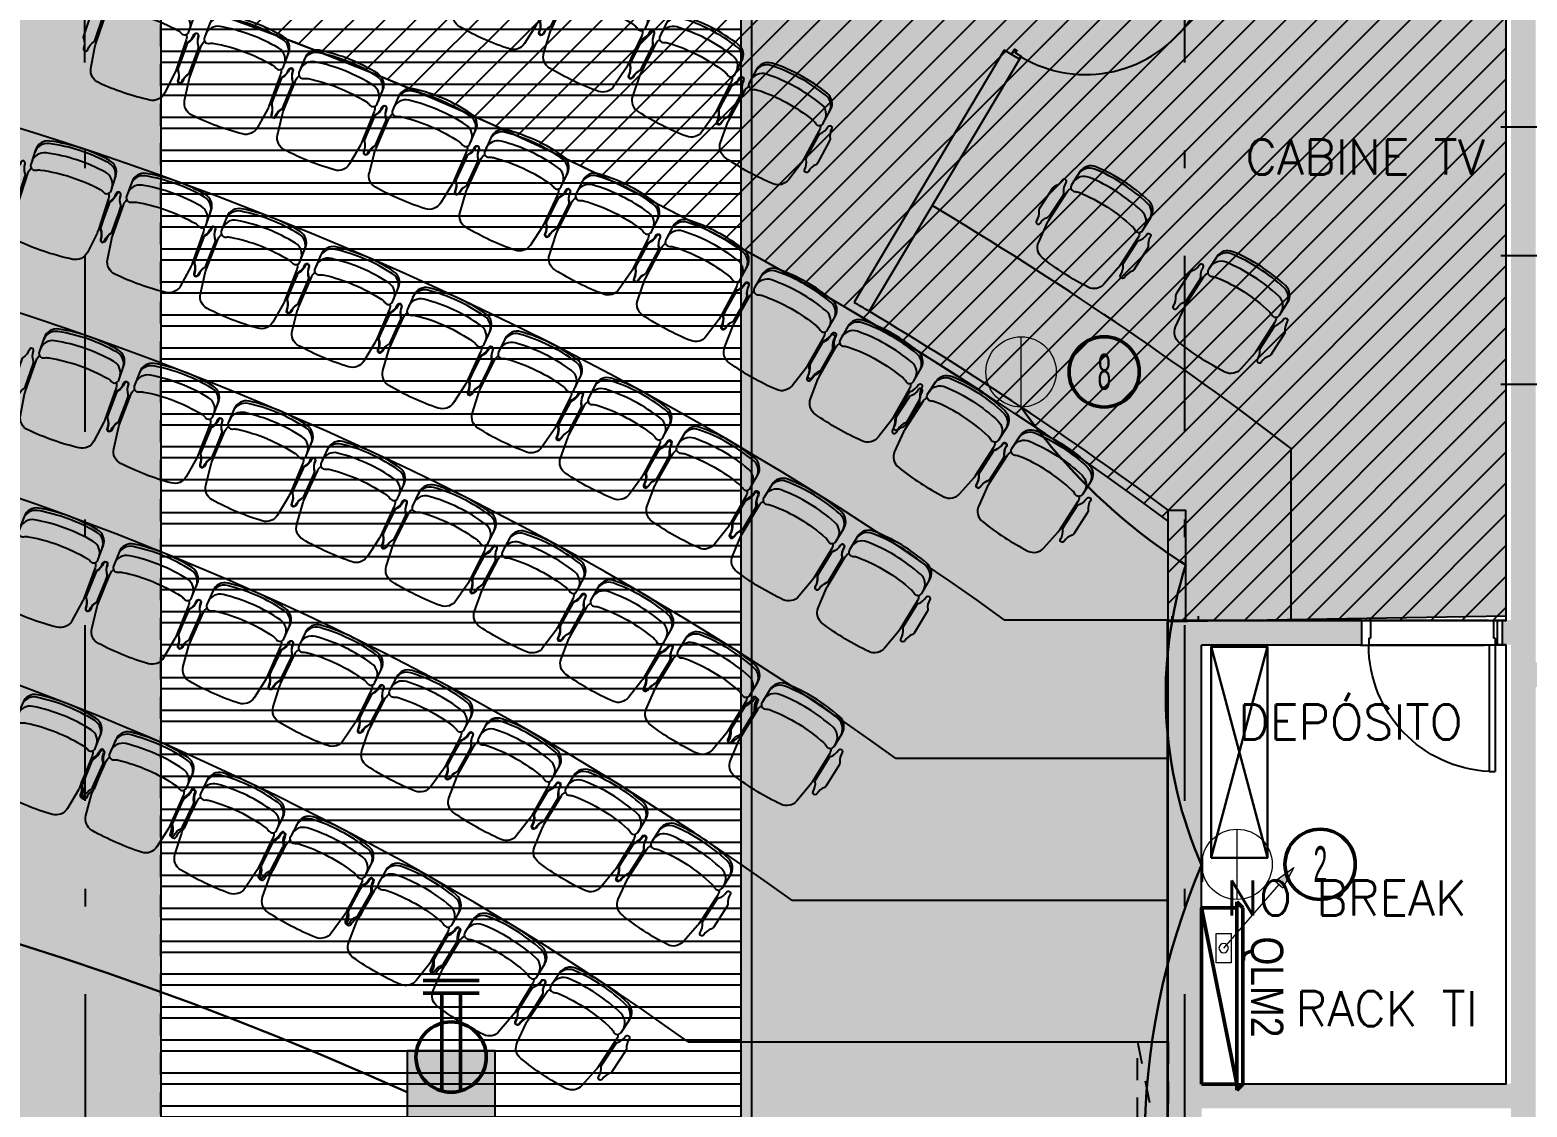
# Model space of a CAD drawing. Header units: millimetres. Extents: x 182 to 575, y -105 to 95.
# Drawn here: x 330.97 to 339.49, y -50.41 to -44.28 of the extents above; entities that cross this region are included whole.
import ezdxf

# ---------------------------------------------------------------- set-up
doc = ezdxf.new("R2010")
doc.units = ezdxf.units.MM
doc.header["$MEASUREMENT"] = 0
doc.linetypes.add('DASHDOT', pattern=[1, 0.5, -0.25, 0, -0.25])
doc.linetypes.add('HIDDEN2', pattern=[0.1875, 0.125, -0.0625])
for name, color, linetype, lineweight in [('2', 2, 'Continuous', 20), ('252', 252, 'Continuous', 20), ('3', 3, 'Continuous', 20), ('auxiliar eletrica am', 2, 'Continuous', 20), ('eletroduto eletrica', 152, 'EL', 30), ('Quadros eletricos', 5, 'Continuous', 50), ('TEXTO ELETRICA', 2, 'Continuous', 20), ('Tomadas elétricas', 2, 'Continuous', 50)]:
    doc.layers.add(name, color=color, linetype=linetype, lineweight=lineweight)
for name, color, linetype in [('auxiliar eletrica', 1, 'Continuous'), ('base', 253, 'Continuous'), ('CAIX', 1, 'Continuous'), ('construir', 10, 'Continuous'), ('DEMOLIR', 10, 'HIDDEN2'), ('EIXOS', 31, 'DASHDOT'), ('EL-EQP-TOM', 10, 'Continuous'), ('ESTR', 3, 'Continuous'), ('FORRO', 253, 'Continuous'), ('LAY_2', 2, 'Continuous'), ('Mob', 252, 'Continuous'), ('PISO', 252, 'Continuous'), ('som', 30, 'Continuous')]:
    doc.layers.add(name, color=color, linetype=linetype)
doc.styles.get("Standard").update_dxf_attribs({"font": 'romans.shx'})
doc.styles.add('TECNO', font='technic_.ttf', dxfattribs={"width": 0.7})
doc.linetypes.add('EL', pattern='A,0.5,-0.2,["EL",Standard,S=0.1,R=0,X=-0.08,Y=-0.05],-0.175', length=0.875)

# ---------------------------------------------------------------- blocks, each defined once
blk = doc.blocks.new('XR_BL2_AND_MON-REV15$0$P8014PL')
at = {"layer": 'base'}
for p, q in [((-0.075, 0.14), (-0.075, 0.8591)), ((-0.075, 0.8591), (-0.04, 0.8591)), ((-0.04, 0.14), (-0.04, 0.8591)), ((-0.8, 0), (-0.8, 0.14)), ((-0.8, 0.14), (-0.76, 0.14)), ((-0.76, 0.1), (-0.76, 0.14)), ((-0.76, 0.1), (-0.75, 0.1)), ((-0.75, 0), (-0.75, 0.1)), ((-0.04, 0.14), (-0.075, 0.14)), ((-0.05, 0), (-0.05, 0.1)), ((-0.04, 0.1), (-0.05, 0.1)), ((-0.04, 0.1), (-0.04, 0.14)), ((0, 0.14), (-0.04, 0.14)), ((0, 0), (0, 0.14)), ((-0.8, 0), (-0.75, 0)), ((0, 0), (-0.05, 0))]:
    blk.add_line(p, q, dxfattribs=at)
blk.add_arc((-0.04, 0.14), 0.72, 92.78631, 180, dxfattribs=at)
blk = doc.blocks.new('XR_BL2_AND_MON-REV15$0$P2000501')
for points in [[(0.2315, -0.362, 0.149389), (0.24, -0.3341), (0.24, -0.1416, 0.03724), (0.2389, -0.1267), (0.2207, -0.0055, 0.342214), (0.1543, 0.058, 0.051556), (-0.1543, 0.058, 0.342214), (-0.2207, -0.0055), (-0.2389, -0.1267, 0.03724), (-0.24, -0.1416), (-0.24, -0.3341, 0.149389), (-0.2315, -0.362)], [(0.24, -0.397, -0.36261), (0.1784, -0.4708, -0.08991), (-0.1784, -0.4708, -0.36261), (-0.24, -0.397)], [(0.24, -0.453, -0.36261), (0.1784, -0.5268, -0.08991), (-0.1784, -0.5268, -0.36261), (-0.24, -0.453)]]:
    blk.add_lwpolyline(points, format="xyb")
for points in [[(-0.2541, -0.1536, -0.164851), (-0.25, -0.1658), (-0.25, -0.3099, -0.164851), (-0.2541, -0.322, 0.162089), (-0.2725, -0.3753, -1), (-0.2975, -0.3753, 0.162089), (-0.3159, -0.322, -0.164851), (-0.32, -0.3099), (-0.32, -0.1658, -0.164851), (-0.3159, -0.1536, 0.162089), (-0.2975, -0.1003, -1), (-0.2725, -0.1003, 0.162089)], [(0.25, -0.1658), (0.25, -0.3099, 0.164851), (0.2541, -0.322, -0.162089), (0.2725, -0.3753, 1), (0.2975, -0.3753, -0.162089), (0.3159, -0.322, 0.164851), (0.32, -0.3099), (0.32, -0.1658, 0.164851), (0.3159, -0.1536, -0.162089), (0.2975, -0.1003, 1), (0.2725, -0.1003, -0.162089), (0.2541, -0.1536, 0.164851)], [(-0.1784, -0.3681, 0.08991), (0.1784, -0.3681, 0.086278), (0.2025, -0.3592, -0.57735), (0.24, -0.3809), (0.24, -0.468, -0.36261), (0.1784, -0.5418, -0.08991), (-0.1784, -0.5418, -0.36261), (-0.24, -0.468), (-0.24, -0.3809, -0.57735), (-0.2025, -0.3592, 0.086278)]]:
    blk.add_lwpolyline(points, format="xyb", close=True)
blk = doc.blocks.new('desce')
at = {"layer": '252', "ltscale": 1.5}
blk.add_hatch(color=20, dxfattribs=at).paths.add_polyline_path([(22256.57, 19281.25), (22249.6, 19277.54), (22251.94, 19274.85)])
at = {"layer": '2', "color": 20}
blk.add_circle((22229.18, 19257.37), 1.59, dxfattribs=at)
at = {"layer": '3', "color": 20}
for p, q in [((22256.57, 19281.25), (22249.6, 19277.54)), ((22251.94, 19274.85), (22256.57, 19281.25)), ((22250.77, 19276.19), (22229.18, 19257.37)), ((22249.6, 19277.54), (22251.94, 19274.85))]:
    blk.add_line(p, q, dxfattribs=at)
blk = doc.blocks.new('EL-EQP-TOM-220-ALTA')
at = {"layer": 'Tomadas elétricas', "color": 150}
for p, q in [((-9, 3.29), (-9, -3.29)), ((-7.52, -3.29), (-7.52, 3.29)), ((-7.52, 1.1), (3.98, 1.1)), ((-7.52, -1.09), (3.98, -1.09))]:
    blk.add_line(p, q, dxfattribs=at)
at = {"layer": 'Tomadas elétricas', "color": 150, "ltscale": 0.3}
blk.add_circle((0, 0), 4.13, dxfattribs=at)
blk = doc.blocks.new('127')
at = {"layer": 'Tomadas elétricas', "color": 82, "lineweight": 9, "ltscale": 0.3}
blk.add_line((-9048.18, 7415.71), (-9048.18, 7428.51), dxfattribs=at)
blk.add_circle((-9048.18, 7422.11), 6.4, dxfattribs=at)

msp = doc.modelspace()

# ---------------------------------------------------------------- hatches: boundary and pattern name
at = {"layer": 'base'}
msp.add_hatch(color=256, dxfattribs=at).paths.add_polyline_path([(342.5958, -47.8809), (342.5958, -46.134), (342.7658, -46.134), (342.7658, -46.224), (342.7358, -46.224), (342.7358, -49.6777), (342.7658, -49.6777), (342.7658, -49.7677), (342.5958, -49.7677), (342.5958, -48.0209), (339.5362, -48.0209), (339.5362, -52.1809), (341.0237, -52.1809), (341.0237, -52.3209), (339.3462, -52.3209), (339.3462, -52.1809), (339.3962, -52.1809), (339.3962, -50.4191), (337.6358, -50.4191), (337.6358, -51.9216), (337.5408, -51.8266), (337.4458, -51.9216), (337.4458, -47.6409), (338.5462, -47.6409), (338.5462, -47.7809), (337.6358, -47.7809), (337.6358, -50.2791), (339.3962, -50.2791), (339.3962, -47.7809), (339.3462, -47.7809), (339.3462, -47.6409), (339.3962, -47.6409), (339.3962, -43.7209), (337.8951, -43.7209), (337.9651, -43.6509), (337.8951, -43.5809), (341.0237, -43.5809), (341.0237, -43.7209), (339.5362, -43.7209), (339.5362, -47.8809)])
at = {"layer": 'construir'}
h = msp.add_hatch(dxfattribs=at)
h.set_pattern_fill('ANSI31', color=256)
h.set_pattern_definition([(45, (0, -50), (-0.088388348, 0.088388348), [])])
edge = h.paths.add_edge_path()
edge.add_line((325.0408, -42.9859), (325.0408, -41.5684))
edge.add_line((325.0408, -41.5684), (328.1575, -41.5684))
edge.add_line((328.1575, -41.5684), (328.1575, -41.4784))
edge.add_line((328.1575, -41.4784), (337.4708, -41.4784))
edge.add_line((337.4708, -41.4784), (337.4708, -43.2991))
edge.add_line((337.4708, -43.2991), (337.1166, -43.6534))
edge.add_line((337.1166, -43.6534), (337.5458, -44.0826))
edge.add_line((337.5458, -44.0826), (337.9325, -43.7284))
edge.add_line((337.9325, -43.7284), (339.3689, -43.7271))
edge.add_line((339.3689, -43.7271), (339.3689, -47.6396))
edge.add_line((339.3689, -47.6396), (337.4458, -47.6388))
edge.add_line((337.4458, -47.6388), (337.4458, -47.0773))
edge.add_arc((325.0562, -63.7905), 20.8047, 53.45019, 90.04235)
at = {"layer": 'FORRO', "transparency": 33554602}
h = msp.add_hatch(color=256, dxfattribs=at)
h.dxf.hatch_style = 1
h.paths.add_polyline_path([(315.0651, -44.0918), (318.3666, -44.0918), (318.3666, -52.1584), (317.2461, -52.1584), (317.2753, -52.2034), (337.1666, -52.2034), (337.4408, -51.9291), (337.4408, -47.6484), (339.3689, -47.6163), (339.3689, -43.7234), (337.9375, -43.7234), (337.5408, -44.1201), (337.0812, -43.6463), (337.4708, -43.2567), (337.4708, -41.4784), (312.6108, -41.5684), (312.6358, -43.2817), (313.0004, -43.6463), (312.5479, -44.113), (312.1416, -43.7209), (310.6855, -43.7234), (310.6855, -47.6434), (312.6358, -47.6434), (312.6408, -51.9291), (312.9151, -52.2034), (317.2753, -52.2034), (317.2461, -52.1584), (315.0651, -52.1584)])
h.paths.add_polyline_path([(319.2151, -44.0918), (324.6166, -44.0918), (324.6166, -52.1584), (319.2151, -52.1584)], flags=16)
h.paths.add_polyline_path([(325.4651, -44.0918), (330.8666, -44.0918), (330.8666, -52.1584), (325.4651, -52.1584)], flags=16)
h.paths.add_polyline_path([(331.7151, -44.0918), (335.0166, -44.0918), (335.0166, -52.1584), (331.7151, -52.1584)], flags=16)
at = {"layer": 'FORRO'}
h = msp.add_hatch(dxfattribs=at)
h.set_pattern_fill('ANSI32', color=256, scale=0.5, angle=135)
h.set_pattern_definition([(180, (318.36656, -44.09179), (-1e-17, -0.1875), []), (180, (318.30406, -44.02929), (-1e-17, -0.1875), [])])
h.paths.add_polyline_path([(331.7151, -44.0918), (335.0166, -44.0918), (335.0166, -52.1584), (331.7151, -52.1584)])
at = {"layer": 'som'}
h = msp.add_hatch(color=256, dxfattribs=at)
h.dxf.hatch_style = 1
h.paths.add_polyline_path([(333.1158, -50.5618), (333.6158, -50.5618), (333.6158, -50.0918), (333.1158, -50.0918)])

# ---------------------------------------------------------------- linework, layer by layer
at = {"layer": 'auxiliar eletrica am', "ltscale": 1.8, "elevation": 195.166}
msp.add_lwpolyline([(337.7195, -49.5903), (337.7195, -49.423), (337.8032, -49.423), (337.8032, -49.5903)], close=True, dxfattribs=at)
at = {"layer": 'base'}
for p, q in [((339.3689, -47.6409, 195.166), (339.3689, -43.7209, 195.166)), ((339.3689, -47.6434, 195.166), (339.3689, -43.7234, 195.166)), ((339.3689, -47.6434, 195.166), (339.3689, -43.7234, 195.166)), ((339.3689, -45.167, 195.166), (339.3689, -45.017, 195.166)), ((339.3689, -45.1695, 195.166), (339.3689, -45.0195, 195.166)), ((339.3689, -46.377, 195.166), (339.3689, -46.227, 195.166)), ((339.3689, -46.3795, 195.166), (339.3689, -46.2295, 195.166)), ((339.3689, -47.6163, 195.166), (339.3689, -47.4663, 195.166)), ((339.3689, -47.6188, 195.166), (339.3689, -47.4688, 195.166)), ((337.4458, -51.9241, 195.166), (337.4458, -47.6434, 195.166)), ((337.4458, -51.9241, 195.166), (337.4458, -47.6434, 195.166)), ((337.4658, -47.6188, 195.166), (337.4658, -47.6434, 195.166)), ((337.6158, -47.6188, 195.166), (337.6158, -47.6434, 195.166)), ((338.5462, -47.6434, 195.166), (338.5462, -47.7834, 195.166)), ((339.2689, -47.6434), (338.5689, -47.6434)), ((338.5962, -47.6434, 195.166), (339.2962, -47.6434, 195.166)), ((339.3189, -47.7809, 195.166), (339.3189, -47.6409, 195.166)), ((339.3189, -47.6409, 195.166), (339.3689, -47.6409, 195.166)), ((339.3189, -47.7834, 195.166), (339.3189, -47.6434, 195.166)), ((339.3189, -47.7834, 195.166), (339.3189, -47.6434, 195.166)), ((339.3189, -47.6434, 195.166), (339.3689, -47.6434, 195.166)), ((339.3189, -47.6434, 195.166), (339.3689, -47.6434, 195.166)), ((338.5158, -47.7834, 195.166), (337.6358, -47.7834, 195.166)), ((337.6358, -50.2816, 195.166), (337.6358, -47.7834, 195.166)), ((338.5462, -47.7834, 195.166), (337.6358, -47.7834, 195.166)), ((337.6358, -50.2816, 195.166), (337.6358, -47.7834, 195.166)), ((338.5389, -47.7834), (339.2439, -47.7834)), ((339.2712, -47.7834, 195.166), (338.5862, -47.7834, 195.166)), ((339.3689, -47.7809, 195.166), (339.3189, -47.7809, 195.166)), ((339.3689, -47.7834, 195.166), (339.3189, -47.7834, 195.166)), ((339.3689, -47.7834, 195.166), (339.3189, -47.7834, 195.166)), ((339.3689, -50.2791, 195.166), (339.3689, -47.7809, 195.166)), ((339.3689, -50.2816, 195.166), (339.3689, -47.7834, 195.166)), ((339.3689, -50.2816, 195.166), (339.3689, -47.7834, 195.166)), ((337.6908, -48.9909, 153.3784), (338.0108, -47.7909, 153.3784)), ((337.6908, -47.7909, 153.3784), (338.0108, -48.9909, 153.3784)), ((338.0108, -48.9909), (337.6908, -47.7909)), ((338.0108, -47.7909), (337.6908, -48.9909)), ((337.4408, -48.4262, 195.166), (337.4408, -48.2762, 195.166)), ((337.6408, -49.1309, 195.166), (337.6408, -48.9909, 195.166)), ((339.3689, -49.1284, 195.166), (339.3689, -48.9884, 195.166)), ((339.3689, -49.1309, 195.166), (339.3689, -48.9909, 195.166)), ((337.4408, -49.2336, 195.166), (337.4408, -49.0836, 195.166)), ((337.4458, -50.041, 195.166), (337.4458, -49.891, 195.166)), ((339.3689, -50.2816, 195.166), (337.6358, -50.2816, 195.166)), ((339.3689, -50.2816, 195.166), (337.6358, -50.2816, 195.166))]:
    msp.add_line(p, q, dxfattribs=at)
for points in [[(339.3388, -44.8346), (339.6656, -44.8346), (340.1508, -44.8346)], [(339.3388, -45.5671), (339.6656, -45.5671), (340.1508, -45.5671)], [(339.3388, -46.2996), (339.6656, -46.2996), (340.1508, -46.2996)], [(337.6908, -48.9934), (338.0108, -48.9934), (338.0108, -47.7934), (337.6908, -47.7934), (337.6908, -48.9934)], [(337.6908, -48.9934), (337.6908, -47.7934), (338.0108, -47.7934), (338.0108, -48.9934), (337.6908, -48.9934)]]:
    msp.add_lwpolyline(points, dxfattribs=at)
at = {"layer": 'CAIX', "extrusion": (2.28982e-05, -4.81365e-07, 1)}
msp.add_line((336.5989, -44.4505), (336.5964, -44.4548), dxfattribs=at)
at = {"layer": 'CAIX', "extrusion": (2.28982e-05, -4.81365e-07, 1), "elevation": 0.0077}
msp.add_lwpolyline([(336.5705, -44.3946, -0.414214), (336.5727, -44.3941), (336.5828, -44.4001, -0.414214), (336.5834, -44.4023), (336.5769, -44.4131, 0.414214), (336.5772, -44.4142), (336.6078, -44.4325, -0.414214), (336.6083, -44.4347), (336.5997, -44.4491, -0.414214), (336.5975, -44.4496), (336.5921, -44.4464), (336.5925, -44.4457), (336.598, -44.449, 0.414214), (336.5991, -44.4487), (336.6077, -44.4342, 0.414214), (336.6074, -44.4331), (336.5768, -44.4149, -0.414214), (336.5762, -44.4127), (336.5827, -44.4019, 0.414214), (336.5824, -44.4008), (336.5723, -44.3948, 0.414214), (336.5712, -44.395), (336.5549, -44.4224, 0.414214), (336.5552, -44.4234), (336.5607, -44.4267), (336.5603, -44.4274), (336.5548, -44.4241, -0.414214), (336.5542, -44.4219)], format="xyb", close=True, dxfattribs=at)
at = {"layer": 'CAIX', "extrusion": (2.28982e-05, -4.81365e-07, 1)}
msp.add_arc((336.9764, -43.8173, 0.0077), 0.72, 239.19714, 326.41083, dxfattribs=at)
at = {"layer": 'construir'}
for p, q in [((336.513, -44.3992), (335.6582, -45.8331)), ((336.5989, -44.4505), (335.7441, -45.8843)), ((336.5989, -44.4505, 0), (336.513, -44.3992)), ((337.4458, -47.0152, 195.166), (337.5458, -47.0152, 195.166)), ((338.5462, -47.6434, 195.166), (337.4458, -47.6434, 195.166))]:
    msp.add_line(p, q, dxfattribs=at)
for points in [[(330.9145, -52.2054), (331.2915, -51.8298), (331.6674, -52.2057), (331.7076, -52.2034), (337.1666, -52.2034), (337.4458, -51.9241), (337.4458, -47.6434), (337.4458, -47.6434), (339.3689, -47.6434), (339.3689, -43.7234), (337.8951, -43.7234), (337.5415, -44.077), (337.1166, -43.6534), (337.4708, -43.2991), (337.4708, -41.4784), (328.1575, -41.4784)], [(338.1458, -47.6388), (338.1458, -46.6652)], [(337.4458, -47.6388), (337.4458, -47.0152)], [(337.5458, -47.6388), (337.5458, -47.0152)]]:
    msp.add_lwpolyline(points, dxfattribs=at)
for radius, start, end in [(20.8513, 53.49254, 126.50745), (21.6013, 52.6504, 59.19714), (20.9013, 59.19714, 59.47126), (20.9013, 53.59393, 59.19714)]:
    msp.add_arc((325.0408, -63.8372), radius, start, end, dxfattribs=at)
at = {"layer": 'DEMOLIR'}
msp.add_line((337.2714, -50.041, 195.166), (337.4458, -50.9325, 195.166), dxfattribs=at)
at = {"layer": 'DEMOLIR', "elevation": 195.166}
msp.add_lwpolyline([(337.2714, -50.041), (337.4458, -50.041), (337.4458, -50.9325), (337.2714, -50.9325)], close=True, dxfattribs=at)
at = {"layer": 'EIXOS', "linetype": 'DASHDOT', "ltscale": 2}
for p, q in [((331.2877, -54.9696), (331.2797, -38.1867)), ((337.5408, -54.9696), (337.5408, -38.1867))]:
    msp.add_line(p, q, dxfattribs=at)
at = {"layer": 'eletroduto eletrica'}
for centre, radius, start, end in [((339.3058, -44.5526), 3.2855, 214.8262, 237.61015), ((339.8482, -48.0621, 780.6638), 2.4168, 162.29259, 203.73964), ((325.0408, -68.157), 19.5735, 65.6351, 114.3649), ((341.3737, -50.6254, 195.166), 4.0625, 156.88222, 203.23657)]:
    msp.add_arc(centre, radius, start, end, dxfattribs=at)
at = {"layer": 'ESTR', "color": 1, "linetype": 'HIDDEN2'}
msp.add_line((331.7151, -52.2534), (331.7151, -43.6534), dxfattribs=at)
at = {"layer": 'FORRO'}
msp.add_line((335.0766, -52.2034), (335.0766, -44.0918), dxfattribs=at)
at = {"layer": 'FORRO', "color": 2, "elevation": 195.166}
msp.add_lwpolyline([(310.6855, -43.7234), (310.6855, -47.6434), (312.6358, -47.6434), (312.6408, -51.9291), (312.9151, -52.2034), (337.1666, -52.2034), (337.4408, -51.9291), (337.4408, -47.6484), (339.3689, -47.6163), (339.3689, -43.7234), (337.9375, -43.7234), (337.5408, -44.1201), (337.0812, -43.6463), (337.4708, -43.2567), (337.4708, -41.4784), (312.6108, -41.5684), (312.6358, -43.2817), (313.0004, -43.6463), (312.5479, -44.113), (312.1416, -43.7209)], close=True, dxfattribs=at)
at = {"layer": 'FORRO'}
msp.add_lwpolyline([(335.0166, -44.0918), (331.7151, -44.0918), (331.7151, -52.1584), (335.0166, -52.1584)], close=True, dxfattribs=at)
at = {"layer": 'LAY_2'}
for p, q in [((336.513, -44.3992), (335.6582, -45.8331)), ((336.5989, -44.4505), (335.7441, -45.8843)), ((336.5989, -44.4505, 0), (336.513, -44.3992)), ((337.4458, -47.0152, 195.166), (337.5458, -47.0152, 195.166)), ((338.5462, -47.6434, 195.166), (337.4458, -47.6434, 195.166))]:
    msp.add_line(p, q, dxfattribs=at)
for points in [[(338.1458, -47.6388), (338.1458, -46.6652)], [(337.4458, -47.6388), (337.4458, -47.0152)], [(337.5458, -47.6388), (337.5458, -47.0152)]]:
    msp.add_lwpolyline(points, dxfattribs=at)
for radius, start, end in [(21.6013, 52.6504, 59.19714), (20.9013, 59.19714, 59.47126), (20.9013, 53.59393, 59.19714)]:
    msp.add_arc((325.0408, -63.8372), radius, start, end, dxfattribs=at)
at = {"layer": 'PISO'}
for p, q in [((336.5124, -47.6388, 195.166), (337.4458, -47.6388, 195.166)), ((335.8946, -48.4262, 195.166), (337.4408, -48.4262, 195.166)), ((335.8946, -48.4262, 195.166), (337.4408, -48.4262, 195.166)), ((335.3045, -49.2336, 195.166), (337.4408, -49.2336, 195.166)), ((335.3045, -49.2336, 195.166), (337.4408, -49.2336, 195.166)), ((334.7145, -50.041, 195.166), (337.4458, -50.041, 195.166)), ((334.7145, -50.041, 195.166), (337.4458, -50.041, 195.166))]:
    msp.add_line(p, q, dxfattribs=at)
for centre, radius, start, end in [((325.0408, -63.8372), 20.8513, 57.49475, 122.50525), ((325.2254, -63.2549), 19.2681, 54.14159, 89.95427), ((325.2254, -63.2549), 18.2681, 54.26527, 89.95176), ((325.2254, -63.2549), 18.2681, 54.26527, 89.95176), ((325.2254, -63.2549), 17.2681, 54.28987, 89.94897), ((325.2254, -63.2549), 17.2681, 54.28987, 89.94897), ((325.2254, -63.2549), 16.2681, 54.31751, 90.47414), ((325.2254, -63.2549), 16.2681, 54.31751, 90.47414)]:
    msp.add_arc(centre, radius, start, end, dxfattribs=at)
at = {"layer": 'Quadros eletricos'}
for p, q in [((337.8366, -50.2816, 195.166), (337.6358, -49.2776, 195.166)), ((337.8366, -49.2776, 195.166), (337.8366, -49.2441, 195.166)), ((337.8701, -49.2776, 195.166), (337.8366, -49.2441, 195.166)), ((337.8701, -50.2816, 195.166), (337.8701, -49.2776, 195.166)), ((337.8366, -50.2816, 195.166), (337.8366, -50.3151, 195.166)), ((337.8366, -50.3151, 195.166), (337.8701, -50.2816, 195.166))]:
    msp.add_line(p, q, dxfattribs=at)
at = {"layer": 'Quadros eletricos', "elevation": 195.166}
msp.add_lwpolyline([(337.6358, -50.2816), (337.6358, -49.2776), (337.8366, -49.2776), (337.8366, -50.2816)], close=True, dxfattribs=at)
at = {"layer": 'som'}
msp.add_lwpolyline([(333.1158, -50.5618), (333.6158, -50.5618), (333.6158, -50.0918), (333.1158, -50.0918)], close=True, dxfattribs=at)
at = {"layer": 'Tomadas elétricas', "color": 82, "ltscale": 0.3}
for centre in [(337.0814, -46.2289), (338.3101, -49.0303, 195.166)]:
    msp.add_circle(centre, 0.2, dxfattribs=at)

# ---------------------------------------------------------------- block references
at = {"layer": 'auxiliar eletrica', "xscale": 0.03125, "yscale": 0.03125, "zscale": 0.03125}
for p in [(619.3643, -278.17), (620.593, -280.9714, 195.166)]:
    msp.add_blockref('127', p, dxfattribs=at)
at = {"layer": 'auxiliar eletrica am', "xscale": -0.0167048160224167, "yscale": 0.0167048160224167, "zscale": 0.0167048160224167, "rotation": 270}
msp.add_blockref('desce', (16.0704, -420.841, 195.166), dxfattribs=at)
at = {"layer": 'base', "xscale": -1, "rotation": 180}
msp.add_blockref('XR_BL2_AND_MON-REV15$0$P8014PL', (339.3462, -47.6434, 195.166), dxfattribs=at)
at = {"layer": 'EL-EQP-TOM', "lineweight": 9, "xscale": 0.04841882281737001, "yscale": 0.04841882281737001, "zscale": 0.04841882281737001, "rotation": 270}
msp.add_blockref('EL-EQP-TOM-220-ALTA', (333.3658, -50.1268), dxfattribs=at)
at = {"layer": 'Mob', "xscale": -1}
for p, rotation in [((333.5797, -44.2761), 156.0455013998251), ((331.5241, -44.5782, 195.166), 161.241440083203), ((334.0903, -44.5143), 154.4965167289803), ((332.0549, -44.7675, 195.166), 159.6924554123593), ((334.5939, -44.767), 152.9475320581355), ((332.5813, -44.9687, 195.166), 158.1434707415148), ((335.0901, -45.034), 151.3985473872886), ((333.1011, -45.1864, 195.166), 156.5944860706684), ((333.6143, -45.419, 195.166), 155.0455013998251), ((331.0849, -45.4859, 251.1069), 161.9518478221289), ((336.8917, -45.6148), 147.2482294482468), ((331.617, -45.6702, 251.1069), 160.310413165478), ((334.1207, -45.6661, 195.166), 153.4965167289804), ((332.1433, -45.8705, 251.1069), 158.6689785088232), ((334.6199, -45.9275, 195.166), 151.9475320581354), ((332.6633, -46.0866, 251.1069), 157.0275438521709), ((337.6702, -46.0975), 147.2482294482468), ((335.1113, -46.2031, 195.166), 150.3985473872886), ((333.1765, -46.3181, 251.1069), 155.386109195523), ((335.6002, -46.4956, 195.166), 150.3985473872886), ((331.1225, -46.5553, 251.1069), 160.6453840925324), ((333.6825, -46.565, 251.1069), 153.7446745388697), ((331.6501, -46.751, 251.1069), 158.914096754602), ((334.181, -46.8271, 251.1069), 152.1032398822146), ((332.1717, -46.9637, 251.1069), 157.182809416674), ((334.6712, -47.104, 251.1069), 150.4618052255678), ((332.6862, -47.1928, 251.1069), 155.4515220787462), ((335.1529, -47.3955, 251.1069), 148.8203705689165), ((333.1927, -47.438, 251.1069), 153.7202347408187), ((330.9997, -47.574, 251.1069), 159.7789939418688), ((333.6911, -47.699, 251.1069), 151.9889474028941), ((335.6406, -47.6906, 251.1069), 148.8203705689165), ((331.5238, -47.7778, 251.1069), 157.9474471192115), ((334.181, -47.9758, 251.1069), 150.2576600649622), ((332.0411, -47.9982, 251.1069), 156.1159002965478), ((332.5506, -48.2358, 251.1069), 154.2843534738868), ((334.6618, -48.2679, 251.1069), 148.5263727270346), ((333.0517, -48.4907, 251.1069), 152.4528066512287), ((335.1408, -48.559, 251.1069), 148.5263727270348), ((330.9763, -48.6351, 251.1069), 158.063496546948), ((333.5437, -48.7622, 251.1069), 150.6212598285741), ((331.4874, -48.8466, 251.1069), 156.1193643135926), ((331.9909, -49.076, 251.1069), 154.1752320802493), ((334.0262, -49.05, 251.1069), 148.7897130059112), ((332.4861, -49.3231, 251.1069), 152.2310998468901), ((334.4991, -49.3541, 251.1069), 146.9581661832469), ((332.9724, -49.5875, 251.1069), 150.286967613539), ((333.4491, -49.869, 251.1069), 148.3428353801902), ((333.9226, -50.1713, 251.1069), 146.3987031468369)]:
    msp.add_blockref('XR_BL2_AND_MON-REV15$0$P2000501', p, dxfattribs=dict(at, rotation=rotation))
at = {"layer": 'Mob', "rotation": 147.0994632315838}
for p in [(336.0715, -46.8064, 195.166), (336.5499, -47.1154, 195.166)]:
    msp.add_blockref('XR_BL2_AND_MON-REV15$0$P2000501', p, dxfattribs=at)

# ---------------------------------------------------------------- texts
at = {"layer": 'LAY_2', "char_height": 0.2, "attachment_point": 1}
for s, insert in [('CABINE TV', (337.8849, -44.9064, 195.166)), ('DEPÓSITO', (337.8438, -48.121)), ('NO BREAK', (337.7729, -49.1219)), ('RACK TI', (338.1701, -49.7519))]:
    msp.add_mtext_dynamic_manual_height_columns(s, width=1.519983, gutter_width=1, heights=[0], dxfattribs=dict(at, insert=insert))
at = {"layer": 'TEXTO ELETRICA', "style": 'TECNO'}
msp.add_text('QLM2', height=0.18408, rotation=270, dxfattribs=at).set_placement((337.916, -49.4408, 195.166))
at = {"layer": 'TEXTO ELETRICA', "color": 114, "ltscale": 1.8, "true_color": 0x139b48, "char_height": 0.20372, "attachment_point": 2, "style": 'TECNO'}
for s, insert in [('{\\W0.6;8}', (337.0824, -46.1259)), ('{\\W0.6;2}', (338.3112, -48.9274, 195.166))]:
    msp.add_mtext_dynamic_manual_height_columns(s, width=1.268215, gutter_width=1.181, heights=[0], dxfattribs=dict(at, insert=insert))

doc.saveas('drawing.dxf')
